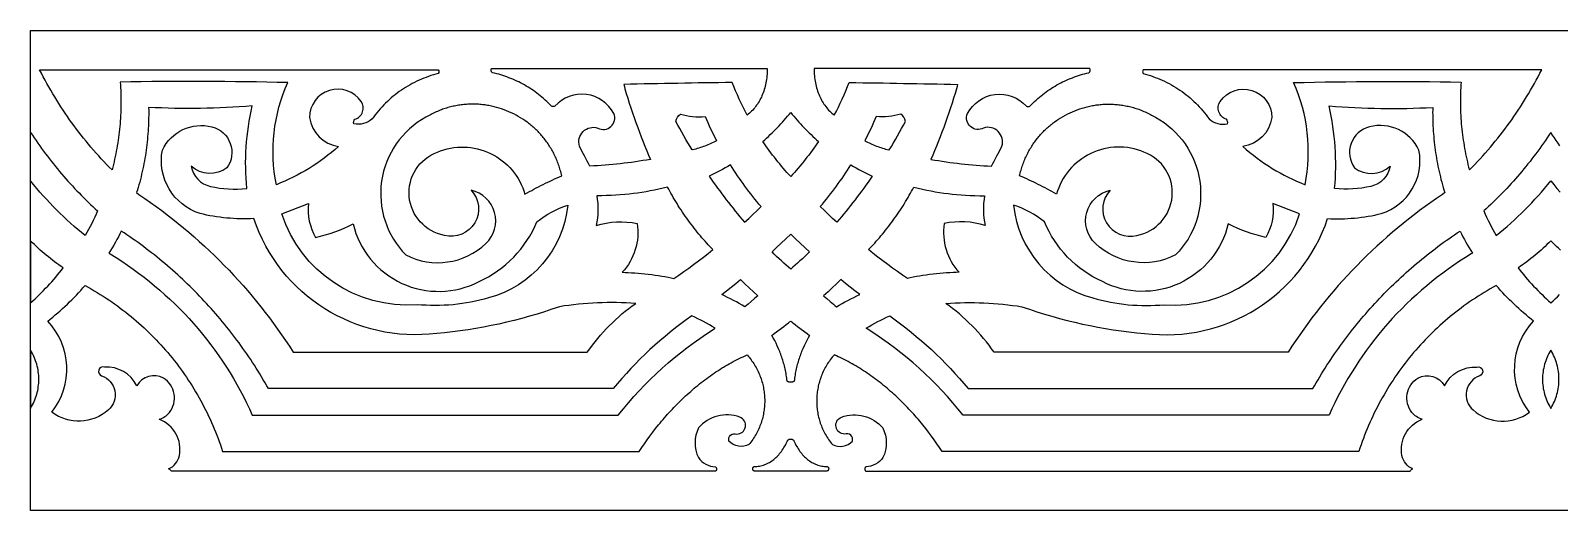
# Model space of a CAD drawing. Extents: x -604 to 604, y -95 to 95.
# Drawn here: x -604 to 3, y -95 to 95 of the extents above; entities that cross this region are included whole.
import ezdxf

# ---------------------------------------------------------------- set-up
doc = ezdxf.new("R2010")
doc.units = 0
doc.layers.get('0').update_dxf_attribs({"linetype": 'CONTINUOUS'})
doc.layers.add('LAYER_1', color=18, linetype='CONTINUOUS')

msp = doc.modelspace()

# ---------------------------------------------------------------- linework, layer by layer
msp.add_lwpolyline([(-603.57, 95.33), (603.55, 95.33), (603.55, -95.33), (-603.57, -95.33)], close=True)
at = {"layer": 'LAYER_1'}
for points in [[(-481.32, 49.26, -0.088053), (-506.01, 34.09, -0.155241), (-501.5, 74.65, 0.01032), (-567.96, 74.88), (-567.89, 73.77), (-567.83, 72.66), (-567.78, 71.55), (-567.74, 70.44), (-567.72, 69.33), (-567.7, 68.22), (-567.7, 67.11), (-567.71, 66.01), (-567.73, 64.9), (-567.76, 63.8), (-567.8, 62.7), (-567.85, 61.59), (-567.92, 60.49), (-567.99, 59.39), (-568.08, 58.3), (-568.18, 57.2), (-568.29, 56.1), (-568.41, 55.01), (-568.54, 53.92), (-568.68, 52.83), (-568.84, 51.74), (-569, 50.66), (-569.18, 49.57), (-569.37, 48.49), (-569.56, 47.41), (-569.77, 46.34), (-569.99, 45.26), (-570.22, 44.19), (-570.47, 43.12), (-570.72, 42.06), (-570.98, 40.99), (-571.26, 39.93), (-572.34, 41.03), (-573.41, 42.13), (-574.47, 43.25), (-575.52, 44.38), (-576.56, 45.52), (-577.59, 46.66), (-578.6, 47.82), (-579.61, 48.99), (-580.6, 50.16), (-581.58, 51.35), (-582.55, 52.55), (-583.5, 53.75), (-584.45, 54.97), (-585.38, 56.19), (-586.3, 57.42), (-587.21, 58.67), (-588.1, 59.92), (-588.98, 61.18), (-589.85, 62.45), (-590.71, 63.73), (-591.56, 65.02), (-592.39, 66.31), (-593.21, 67.62), (-594.02, 68.93), (-594.81, 70.25), (-595.59, 71.58), (-596.36, 72.92), (-597.12, 74.27), (-597.86, 75.62), (-598.59, 76.98), (-599.3, 78.35), (-600.01, 79.73), (-441.72, 79.73, -0.292683), (-441.72, 78.25), (-442.7, 77.99), (-443.67, 77.71), (-444.64, 77.41), (-445.59, 77.08), (-446.54, 76.74), (-447.48, 76.37), (-448.42, 75.99), (-449.34, 75.58), (-450.25, 75.16), (-451.16, 74.71), (-452.05, 74.25), (-452.94, 73.76), (-453.81, 73.26), (-454.67, 72.73), (-455.53, 72.19), (-456.36, 71.63), (-457.19, 71.05), (-458.01, 70.45), (-458.81, 69.83), (-459.6, 69.2), (-460.38, 68.55), (-461.14, 67.88), (-461.89, 67.19), (-462.63, 66.48), (-463.35, 65.76), (-464.05, 65.02), (-464.74, 64.26), (-465.42, 63.49), (-466.07, 62.7), (-466.72, 61.89), (-467.34, 61.07), (-467.95, 60.23, -0.243115), (-475.25, 58.29, -0.267667), (-474.81, 60.09, 0.508314), (-472.34, 67.12, 0.742591), (-492.83, 60.81, 0.333484)], [(-319.11, 61.72), (-319.93, 63.31), (-320.73, 64.9), (-321.5, 66.51), (-322.25, 68.13), (-322.98, 69.76), (-323.68, 71.39), (-324.36, 73.04), (-325.01, 74.7, 0.001633), (-368.07, 73.94), (-367.83, 73.05), (-367.59, 72.15), (-367.07, 70.31), (-366.5, 68.44), (-365.91, 66.54), (-365.28, 64.62), (-364.63, 62.68), (-363.96, 60.74), (-363.26, 58.8), (-362.55, 56.86), (-361.83, 54.94), (-361.11, 53.04), (-360.38, 51.18), (-359.65, 49.34), (-358.93, 47.56), (-358.21, 45.82), (-357.51, 44.14), (-359, 43.88), (-360.49, 43.64), (-361.98, 43.4), (-363.47, 43.18), (-364.97, 42.97), (-366.47, 42.77), (-367.97, 42.58), (-369.47, 42.41), (-370.97, 42.25), (-372.47, 42.1), (-373.97, 41.96), (-375.48, 41.84), (-376.99, 41.73), (-378.49, 41.63), (-380, 41.54), (-381.51, 41.47), (-382.1, 42.49), (-382.65, 43.5), (-383.18, 44.5), (-383.7, 45.49), (-384.68, 47.44), (-385.66, 49.38, -0.607338), (-378.36, 56.61, 0.711749), (-372, 62.33, 0.521776), (-395.39, 65.3, -0.215699), (-396.79, 65.31), (-397.39, 65.93), (-398.01, 66.54), (-398.63, 67.14), (-399.26, 67.72), (-399.9, 68.29), (-400.55, 68.85), (-401.21, 69.4), (-401.88, 69.93), (-402.56, 70.45), (-403.24, 70.95), (-403.94, 71.45), (-404.64, 71.93), (-405.36, 72.39), (-406.08, 72.85), (-406.8, 73.28), (-407.54, 73.71), (-408.28, 74.12), (-409.03, 74.52), (-409.79, 74.9), (-410.55, 75.27), (-411.32, 75.63), (-412.1, 75.97), (-412.88, 76.29), (-413.67, 76.61), (-414.47, 76.9), (-415.27, 77.19), (-416.07, 77.45), (-416.88, 77.71), (-417.7, 77.95), (-418.52, 78.17), (-419.34, 78.38), (-420.17, 78.57), (-420.28, 78.64), (-420.37, 78.72), (-420.46, 78.8), (-420.53, 78.9), (-420.6, 79), (-420.65, 79.1), (-420.7, 79.21), (-420.73, 79.33), (-420.75, 79.44), (-420.76, 79.56), (-420.76, 79.68), (-420.74, 79.8), (-420.72, 79.92), (-420.67, 80.04), (-420.62, 80.16), (-420.55, 80.27), (-311.1, 80.27), (-311.1, 79.52), (-311.13, 78.78), (-311.17, 78.05), (-311.23, 77.33), (-311.31, 76.62), (-311.4, 75.91), (-311.51, 75.22), (-311.63, 74.54), (-311.77, 73.86), (-311.93, 73.2), (-312.1, 72.54), (-312.29, 71.9), (-312.49, 71.27), (-312.71, 70.65), (-312.94, 70.04), (-313.19, 69.44), (-313.45, 68.86), (-313.73, 68.29), (-314.03, 67.73), (-314.33, 67.18), (-314.66, 66.65), (-314.99, 66.13), (-315.34, 65.62), (-315.71, 65.13), (-316.09, 64.65), (-316.48, 64.18), (-316.88, 63.74), (-317.3, 63.3), (-317.73, 62.88), (-318.18, 62.48), (-318.64, 62.09)], [(-284.49, 61.72), (-283.67, 63.31), (-282.87, 64.9), (-282.1, 66.51), (-281.35, 68.13), (-280.62, 69.76), (-279.92, 71.39), (-279.24, 73.04), (-278.58, 74.7, -0.001633), (-235.53, 73.94), (-235.76, 73.05), (-236.01, 72.15), (-236.53, 70.31), (-237.09, 68.44), (-237.69, 66.54), (-238.31, 64.62), (-238.97, 62.68), (-239.64, 60.74), (-240.34, 58.8), (-241.04, 56.86), (-241.76, 54.94), (-242.49, 53.04), (-243.22, 51.18), (-243.95, 49.34), (-244.67, 47.56), (-245.38, 45.82), (-246.09, 44.14), (-244.6, 43.88), (-243.11, 43.64), (-241.62, 43.4), (-240.12, 43.18), (-238.63, 42.97), (-237.13, 42.77), (-235.63, 42.58), (-234.13, 42.41), (-232.63, 42.25), (-231.13, 42.1), (-229.62, 41.96), (-228.12, 41.84), (-226.61, 41.73), (-225.1, 41.63), (-223.59, 41.54), (-222.08, 41.47), (-221.5, 42.49), (-220.94, 43.5), (-220.41, 44.5), (-219.9, 45.49), (-218.91, 47.44), (-217.94, 49.38, 0.607338), (-225.24, 56.61, -0.711749), (-231.6, 62.33, -0.521776), (-208.21, 65.3, 0.215699), (-206.8, 65.31), (-206.2, 65.93), (-205.59, 66.54), (-204.97, 67.14), (-204.34, 67.72), (-203.7, 68.29), (-203.05, 68.85), (-202.39, 69.4), (-201.72, 69.93), (-201.04, 70.45), (-200.35, 70.95), (-199.66, 71.45), (-198.95, 71.93), (-198.24, 72.39), (-197.52, 72.85), (-196.79, 73.28), (-196.06, 73.71), (-195.32, 74.12), (-194.57, 74.52), (-193.81, 74.9), (-193.05, 75.27), (-192.27, 75.63), (-191.5, 75.97), (-190.72, 76.29), (-189.93, 76.61), (-189.13, 76.9), (-188.33, 77.19), (-187.53, 77.45), (-186.72, 77.71), (-185.9, 77.95), (-185.08, 78.17), (-184.26, 78.38), (-183.43, 78.57), (-183.32, 78.64), (-183.23, 78.72), (-183.14, 78.8), (-183.07, 78.9), (-183, 79), (-182.95, 79.1), (-182.9, 79.21), (-182.87, 79.33), (-182.85, 79.44), (-182.84, 79.56), (-182.84, 79.68), (-182.86, 79.8), (-182.88, 79.92), (-182.92, 80.04), (-182.98, 80.16), (-183.04, 80.27), (-292.5, 80.27), (-292.49, 79.52), (-292.47, 78.78), (-292.43, 78.05), (-292.37, 77.33), (-292.29, 76.62), (-292.2, 75.91), (-292.09, 75.22), (-291.97, 74.54), (-291.83, 73.86), (-291.67, 73.2), (-291.5, 72.54), (-291.31, 71.9), (-291.11, 71.27), (-290.89, 70.65), (-290.65, 70.04), (-290.41, 69.44), (-290.14, 68.86), (-289.86, 68.29), (-289.57, 67.73), (-289.26, 67.18), (-288.94, 66.65), (-288.61, 66.13), (-288.26, 65.62), (-287.89, 65.13), (-287.51, 64.65), (-287.12, 64.18), (-286.72, 63.74), (-286.3, 63.3), (-285.86, 62.88), (-285.42, 62.48), (-284.96, 62.09)], [(-122.28, 49.26, 0.088053), (-97.58, 34.09, 0.155241), (-102.09, 74.65, -0.01032), (-35.64, 74.88), (-35.71, 73.77), (-35.77, 72.66), (-35.82, 71.55), (-35.86, 70.44), (-35.88, 69.33), (-35.9, 68.22), (-35.9, 67.11), (-35.89, 66.01), (-35.87, 64.9), (-35.84, 63.8), (-35.8, 62.7), (-35.75, 61.59), (-35.68, 60.49), (-35.6, 59.39), (-35.52, 58.3), (-35.42, 57.2), (-35.31, 56.1), (-35.19, 55.01), (-35.06, 53.92), (-34.91, 52.83), (-34.76, 51.74), (-34.59, 50.66), (-34.42, 49.57), (-34.23, 48.49), (-34.03, 47.41), (-33.82, 46.34), (-33.6, 45.26), (-33.37, 44.19), (-33.13, 43.12), (-32.88, 42.06), (-32.62, 40.99), (-32.34, 39.93), (-31.26, 41.03), (-30.19, 42.13), (-29.12, 43.25), (-28.07, 44.38), (-27.04, 45.52), (-26.01, 46.66), (-24.99, 47.82), (-23.99, 48.99), (-23, 50.16), (-22.02, 51.35), (-21.05, 52.55), (-20.1, 53.75), (-19.15, 54.97), (-18.22, 56.19), (-17.3, 57.42), (-16.39, 58.67), (-15.5, 59.92), (-14.61, 61.18), (-13.74, 62.45), (-12.89, 63.73), (-12.04, 65.02), (-11.21, 66.31), (-10.39, 67.62), (-9.58, 68.93), (-8.79, 70.25), (-8, 71.58), (-7.24, 72.92), (-6.48, 74.27), (-5.74, 75.62), (-5.01, 76.98), (-4.29, 78.35), (-3.59, 79.73), (-161.87, 79.73, 0.292683), (-161.88, 78.25), (-160.9, 77.99), (-159.93, 77.71), (-158.96, 77.41), (-158, 77.08), (-157.05, 76.74), (-156.11, 76.37), (-155.18, 75.99), (-154.26, 75.58), (-153.34, 75.16), (-152.44, 74.71), (-151.54, 74.25), (-150.66, 73.76), (-149.79, 73.26), (-148.92, 72.73), (-148.07, 72.19), (-147.23, 71.63), (-146.4, 71.05), (-145.59, 70.45), (-144.79, 69.83), (-144, 69.2), (-143.22, 68.55), (-142.46, 67.88), (-141.71, 67.19), (-140.97, 66.48), (-140.25, 65.76), (-139.55, 65.02), (-138.86, 64.26), (-138.18, 63.49), (-137.52, 62.7), (-136.88, 61.89), (-136.25, 61.07), (-135.65, 60.23, 0.243115), (-128.35, 58.29, 0.267667), (-128.79, 60.09, -0.508314), (-131.26, 67.12, -0.742591), (-110.77, 60.81, -0.333484)], [(-499.33, -32.45), (-382.55, -32.5, -0.089258), (-363.34, -13.08, 0.056427), (-393.62, -14.38, -0.064466), (-442.31, -25, -0.357331), (-514.98, 20.63, -0.073153), (-536.31, 22.63, -0.380548), (-551.26, 47.82, -0.357766), (-531.6, 57.1, -0.529132), (-525.65, 40.76, -0.362643), (-539.77, 41.46, 0.317108), (-532.16, 33.43, 0.087726), (-517.76, 32.6, -0.079621), (-515.58, 65.37, -0.033662), (-556.73, 64.8), (-556.71, 63.75), (-556.7, 62.71), (-556.7, 61.66), (-556.72, 60.6), (-556.74, 59.55), (-556.77, 58.49), (-556.82, 57.43), (-556.88, 56.37), (-556.94, 55.31), (-557.02, 54.25), (-557.11, 53.18), (-557.21, 52.12), (-557.32, 51.05), (-557.44, 49.99), (-557.57, 48.92), (-557.72, 47.85), (-557.87, 46.79), (-558.03, 45.72), (-558.21, 44.66), (-558.4, 43.59), (-558.59, 42.53), (-558.8, 41.46), (-559.02, 40.4), (-559.25, 39.34), (-559.49, 38.29), (-559.74, 37.23), (-560.01, 36.18), (-560.28, 35.12), (-560.57, 34.08), (-560.86, 33.03), (-561.17, 31.99), (-561.48, 30.95), (-560.56, 30.17, -0.104081)], [(-454.61, 6.17, 0.318095), (-422.82, 10.71, 0.600987), (-428.66, 31.91, -0.753714), (-439.26, 13.95, -0.761246), (-442.07, 47.05, -0.448711), (-407.31, 30.31), (-406.43, 30.83), (-405.53, 31.33), (-404.64, 31.82), (-403.74, 32.31), (-402.84, 32.79), (-401.93, 33.27), (-401.03, 33.73), (-400.11, 34.19), (-399.2, 34.64), (-398.28, 35.09), (-397.36, 35.52), (-396.44, 35.95), (-395.51, 36.37), (-394.58, 36.79), (-393.64, 37.2), (-392.71, 37.6), (-392.83, 38.16), (-392.97, 38.72), (-393.11, 39.27), (-393.26, 39.83), (-393.42, 40.37), (-393.59, 40.91), (-393.76, 41.45), (-393.94, 41.98), (-394.13, 42.51), (-394.32, 43.03), (-394.53, 43.55), (-394.74, 44.06), (-394.96, 44.57), (-395.18, 45.07), (-395.41, 45.57), (-395.65, 46.06), (-395.9, 46.55), (-396.15, 47.03), (-396.41, 47.51), (-396.68, 47.98), (-396.95, 48.45), (-397.23, 48.91), (-397.51, 49.37), (-397.8, 49.82), (-398.1, 50.26), (-398.4, 50.7), (-398.71, 51.14), (-399.03, 51.57), (-399.35, 51.99), (-399.68, 52.41), (-400.01, 52.82), (-400.35, 53.23), (-400.69, 53.63), (-401.04, 54.03), (-401.4, 54.42), (-401.76, 54.8), (-402.12, 55.18), (-402.49, 55.56), (-402.87, 55.92), (-403.25, 56.28), (-403.64, 56.64), (-404.03, 56.99), (-404.42, 57.33), (-404.82, 57.67), (-405.23, 58), (-405.63, 58.33), (-406.05, 58.65), (-406.46, 58.96), (-407.31, 59.57), (-408.18, 60.15), (-409.05, 60.71), (-409.95, 61.24), (-410.86, 61.74), (-411.78, 62.22), (-412.72, 62.67), (-413.66, 63.1), (-414.62, 63.5), (-415.59, 63.87), (-416.57, 64.21), (-417.56, 64.53), (-418.56, 64.82), (-419.57, 65.08), (-420.59, 65.31), (-421.61, 65.51), (-422.12, 65.6), (-422.64, 65.68), (-423.16, 65.76), (-423.68, 65.82), (-424.19, 65.88), (-424.72, 65.94), (-425.24, 65.98), (-425.76, 66.02), (-426.28, 66.05), (-426.81, 66.07), (-427.34, 66.08), (-427.86, 66.09), (-428.39, 66.09), (-428.92, 66.08), (-429.44, 66.06), (-429.97, 66.04), (-430.5, 66.01), (-431.03, 65.97), (-431.56, 65.92), (-432.09, 65.86), (-432.62, 65.8), (-433.15, 65.73), (-433.68, 65.65), (-434.21, 65.56), (-434.74, 65.46), (-435.26, 65.35), (-435.79, 65.24), (-436.32, 65.12), (-436.84, 64.99), (-437.37, 64.85), (-437.89, 64.7), (-438.42, 64.55), (-438.94, 64.39), (-439.46, 64.21), (-439.98, 64.03), (-440.5, 63.84), (-441.02, 63.65), (-441.54, 63.44), (-442.05, 63.22), (-442.57, 63), (-443.08, 62.77), (-443.59, 62.53), (-444.1, 62.28), (-444.6, 62.02), (-445.11, 61.75), (-445.61, 61.47), (-446.11, 61.19), (-446.61, 60.89, 0.497752)], [(-340.93, 47.89), (-341.77, 49.29), (-342.61, 50.69), (-343.43, 52.1), (-344.24, 53.51), (-345.05, 54.93), (-345.84, 56.36), (-346.62, 57.8), (-347.39, 59.24, -0.196721), (-345.59, 62.14, 0.100589), (-335.76, 61.17), (-335.23, 59.95), (-334.69, 58.74), (-334.14, 57.53), (-333.58, 56.33), (-333, 55.13), (-332.42, 53.94), (-331.82, 52.76), (-331.21, 51.58), (-331.77, 51.28), (-332.34, 50.99), (-332.91, 50.71), (-333.49, 50.44), (-334.07, 50.18), (-334.66, 49.93), (-335.25, 49.69), (-335.84, 49.45), (-336.44, 49.23), (-337.04, 49.02), (-337.65, 48.81), (-338.26, 48.62), (-338.88, 48.44), (-339.49, 48.26), (-340.12, 48.1), (-340.74, 47.94)], [(-262.67, 47.89), (-261.82, 49.29), (-260.99, 50.69), (-260.17, 52.1), (-259.35, 53.51), (-258.55, 54.93), (-257.76, 56.36), (-256.98, 57.8), (-256.21, 59.24, 0.196721), (-258.01, 62.14, -0.100589), (-267.84, 61.17), (-268.37, 59.95), (-268.91, 58.74), (-269.46, 57.53), (-270.02, 56.33), (-270.6, 55.13), (-271.18, 53.94), (-271.78, 52.76), (-272.39, 51.58), (-271.83, 51.28), (-271.26, 50.99), (-270.69, 50.71), (-270.11, 50.44), (-269.53, 50.18), (-268.94, 49.93), (-268.35, 49.69), (-267.76, 49.45), (-267.16, 49.23), (-266.55, 49.02), (-265.95, 48.81), (-265.34, 48.62), (-264.72, 48.44), (-264.1, 48.26), (-263.48, 48.1), (-262.86, 47.94)], [(-104.26, -32.45), (-221.04, -32.5, 0.089258), (-240.26, -13.08, -0.056427), (-209.98, -14.38, 0.064466), (-161.28, -25, 0.357331), (-88.62, 20.63, 0.073153), (-67.29, 22.63, 0.380548), (-52.34, 47.82, 0.357766), (-72, 57.1, 0.529132), (-77.95, 40.76, 0.362643), (-63.83, 41.46, -0.317108), (-71.44, 33.43, -0.087726), (-85.84, 32.6, 0.079621), (-88.02, 65.37, 0.033662), (-46.87, 64.8), (-46.89, 63.75), (-46.9, 62.71), (-46.89, 61.66), (-46.88, 60.6), (-46.86, 59.55), (-46.82, 58.49), (-46.78, 57.43), (-46.72, 56.37), (-46.66, 55.31), (-46.58, 54.25), (-46.49, 53.18), (-46.39, 52.12), (-46.28, 51.05), (-46.16, 49.99), (-46.03, 48.92), (-45.88, 47.85), (-45.73, 46.79), (-45.56, 45.72), (-45.39, 44.66), (-45.2, 43.59), (-45, 42.53), (-44.8, 41.46), (-44.58, 40.4), (-44.35, 39.34), (-44.11, 38.29), (-43.85, 37.23), (-43.59, 36.18), (-43.32, 35.12), (-43.03, 34.08), (-42.74, 33.03), (-42.43, 31.99), (-42.11, 30.95), (-43.04, 30.17, 0.104081)], [(-148.98, 6.17, -0.318095), (-180.78, 10.71, -0.600987), (-174.94, 31.91, 0.753714), (-164.34, 13.95, 0.761246), (-161.53, 47.05, 0.448711), (-196.28, 30.31), (-197.17, 30.83), (-198.06, 31.33), (-198.96, 31.82), (-199.86, 32.31), (-200.76, 32.79), (-201.66, 33.27), (-202.57, 33.73), (-203.48, 34.19), (-204.4, 34.64), (-205.32, 35.09), (-206.24, 35.52), (-207.16, 35.95), (-208.09, 36.37), (-209.02, 36.79), (-209.95, 37.2), (-210.89, 37.6), (-210.76, 38.16), (-210.63, 38.72), (-210.49, 39.27), (-210.34, 39.83), (-210.18, 40.37), (-210.01, 40.91), (-209.84, 41.45), (-209.66, 41.98), (-209.47, 42.51), (-209.27, 43.03), (-209.07, 43.55), (-208.86, 44.06), (-208.64, 44.57), (-208.42, 45.07), (-208.18, 45.57), (-207.94, 46.06), (-207.7, 46.55), (-207.45, 47.03), (-207.19, 47.51), (-206.92, 47.98), (-206.65, 48.45), (-206.37, 48.91), (-206.09, 49.37), (-205.79, 49.82), (-205.5, 50.26), (-205.19, 50.7), (-204.88, 51.14), (-204.57, 51.57), (-204.25, 51.99), (-203.92, 52.41), (-203.59, 52.82), (-203.25, 53.23), (-202.9, 53.63), (-202.55, 54.03), (-202.2, 54.42), (-201.84, 54.8), (-201.47, 55.18), (-201.1, 55.56), (-200.73, 55.92), (-200.35, 56.28), (-199.96, 56.64), (-199.57, 56.99), (-199.18, 57.33), (-198.78, 57.67), (-198.37, 58), (-197.96, 58.33), (-197.55, 58.65), (-197.13, 58.96), (-196.29, 59.57), (-195.42, 60.15), (-194.54, 60.71), (-193.65, 61.24), (-192.74, 61.74), (-191.82, 62.22), (-190.88, 62.67), (-189.93, 63.1), (-188.98, 63.5), (-188.01, 63.87), (-187.02, 64.21), (-186.03, 64.53), (-185.03, 64.82), (-184.03, 65.08), (-183.01, 65.31), (-181.99, 65.51), (-181.47, 65.6), (-180.96, 65.68), (-180.44, 65.76), (-179.92, 65.82), (-179.4, 65.88), (-178.88, 65.94), (-178.36, 65.98), (-177.84, 66.02), (-177.31, 66.05), (-176.79, 66.07), (-176.26, 66.08), (-175.74, 66.09), (-175.21, 66.09), (-174.68, 66.08), (-174.15, 66.06), (-173.62, 66.04), (-173.1, 66.01), (-172.57, 65.97), (-172.04, 65.92), (-171.51, 65.86), (-170.98, 65.8), (-170.45, 65.73), (-169.92, 65.65), (-169.39, 65.56), (-168.86, 65.46), (-168.33, 65.35), (-167.81, 65.24), (-167.28, 65.12), (-166.75, 64.99), (-166.23, 64.85), (-165.7, 64.7), (-165.18, 64.55), (-164.66, 64.39), (-164.13, 64.21), (-163.61, 64.03), (-163.09, 63.84), (-162.58, 63.65), (-162.06, 63.44), (-161.54, 63.22), (-161.03, 63), (-160.52, 62.77), (-160.01, 62.53), (-159.5, 62.28), (-158.99, 62.02), (-158.49, 61.75), (-157.99, 61.47), (-157.49, 61.19), (-156.99, 60.89, -0.497752)], [(-368.66, -0.7), (-367.49, -0.75), (-366.28, -0.82), (-365.02, -0.9), (-363.72, -0.99), (-362.39, -1.09), (-361.05, -1.21), (-359.69, -1.35), (-358.33, -1.49), (-356.97, -1.65), (-355.62, -1.83), (-354.28, -2.02), (-352.98, -2.22), (-351.71, -2.43), (-350.47, -2.66), (-349.29, -2.91), (-348.17, -3.16), (-346.19, -1.81), (-344.22, -0.43), (-342.27, 0.97), (-340.32, 2.39), (-338.38, 3.84), (-336.46, 5.3), (-334.55, 6.79), (-332.66, 8.3), (-333.28, 8.93), (-333.9, 9.57), (-334.53, 10.23), (-335.15, 10.91), (-335.77, 11.6), (-336.4, 12.31), (-337.02, 13.02), (-337.64, 13.76), (-338.26, 14.5), (-338.88, 15.25), (-339.49, 16.02), (-340.1, 16.79), (-340.71, 17.57), (-341.31, 18.37), (-341.91, 19.16), (-342.5, 19.97), (-343.08, 20.78), (-343.66, 21.59), (-344.22, 22.41), (-344.78, 23.24), (-345.33, 24.07), (-345.88, 24.89), (-346.41, 25.72), (-346.93, 26.56), (-347.44, 27.39), (-347.94, 28.22), (-348.42, 29.04), (-348.9, 29.87), (-349.36, 30.69), (-349.8, 31.51), (-350.24, 32.33), (-350.65, 33.14), (-352.41, 32.71), (-354.13, 32.32), (-355.84, 31.95), (-357.53, 31.62), (-359.21, 31.31), (-360.89, 31.03), (-362.58, 30.78), (-364.27, 30.55), (-365.97, 30.36), (-367.7, 30.19), (-369.45, 30.04), (-371.23, 29.93), (-373.05, 29.84), (-374.92, 29.77), (-376.84, 29.73), (-378.81, 29.72, -0.103032), (-379.06, 17.83, -0.131805), (-362.73, 18.66, -0.225634)], [(-234.94, -0.7), (-236.1, -0.75), (-237.32, -0.82), (-238.58, -0.9), (-239.88, -0.99), (-241.2, -1.09), (-242.55, -1.21), (-243.91, -1.35), (-245.27, -1.49), (-246.63, -1.65), (-247.98, -1.83), (-249.31, -2.02), (-250.62, -2.22), (-251.89, -2.43), (-253.12, -2.66), (-254.3, -2.91), (-255.43, -3.16), (-257.41, -1.81), (-259.37, -0.43), (-261.33, 0.97), (-263.28, 2.39), (-265.21, 3.84), (-267.14, 5.3), (-269.04, 6.79), (-270.94, 8.3), (-270.32, 8.93), (-269.7, 9.57), (-269.07, 10.23), (-268.45, 10.91), (-267.82, 11.6), (-267.2, 12.31), (-266.58, 13.02), (-265.95, 13.76), (-265.33, 14.5), (-264.72, 15.25), (-264.1, 16.02), (-263.49, 16.79), (-262.89, 17.57), (-262.29, 18.37), (-261.69, 19.16), (-261.1, 19.97), (-260.52, 20.78), (-259.94, 21.59), (-259.37, 22.41), (-258.81, 23.24), (-258.26, 24.07), (-257.72, 24.89), (-257.19, 25.72), (-256.67, 26.56), (-256.16, 27.39), (-255.66, 28.22), (-255.17, 29.04), (-254.7, 29.87), (-254.24, 30.69), (-253.79, 31.51), (-253.36, 32.33), (-252.95, 33.14), (-251.19, 32.71), (-249.46, 32.32), (-247.76, 31.95), (-246.07, 31.62), (-244.38, 31.31), (-242.7, 31.03), (-241.02, 30.78), (-239.33, 30.55), (-237.63, 30.36), (-235.9, 30.19), (-234.15, 30.04), (-232.37, 29.93), (-230.54, 29.84), (-228.68, 29.77), (-226.76, 29.73), (-224.79, 29.72, 0.103032), (-224.54, 17.83, 0.131805), (-240.87, 18.66, 0.225634)], [(-503.88, 22.47), (-493.28, 26.58, 0.157987), (-490.47, 13.16, 0.069811), (-475.55, 18.57, 0.487376), (-425.55, -4.4, 0.191863), (-402.57, 19.39, -0.087587), (-390.28, 25.97, -0.31004), (-421.77, -10.89, -0.09494), (-450.16, -13.58, -0.343459)], [(-99.71, 22.47), (-110.31, 26.58, -0.157987), (-113.13, 13.16, -0.069811), (-128.05, 18.57, -0.487376), (-178.05, -4.4, -0.191863), (-201.03, 19.39, 0.087587), (-213.32, 25.97, 0.31004), (-181.82, -10.89, 0.09494), (-153.44, -13.58, 0.343459)], [(-515.55, -57.45), (-370.23, -57.43, -0.083442), (-332.59, -23.42), (-332.05, -23.08), (-331.83, -22.93), (-332.94, -22.24), (-334.07, -21.58), (-335.21, -20.93), (-336.37, -20.31), (-337.53, -19.72), (-338.71, -19.14), (-339.9, -18.59), (-341.11, -18.07, 0.06817), (-372.25, -46.94), (-509.17, -46.93), (-509.83, -45.76), (-510.5, -44.59), (-511.19, -43.42), (-511.88, -42.26), (-512.58, -41.1), (-513.28, -39.95), (-514, -38.81), (-514.73, -37.67), (-515.46, -36.54), (-516.2, -35.41), (-516.96, -34.29), (-517.72, -33.17), (-518.48, -32.06), (-519.26, -30.96), (-520.05, -29.86), (-520.84, -28.76), (-521.64, -27.68), (-522.45, -26.6), (-523.27, -25.52), (-524.1, -24.45), (-524.93, -23.39), (-525.77, -22.34), (-526.62, -21.29), (-527.48, -20.24), (-528.35, -19.21), (-529.22, -18.18), (-530.1, -17.15), (-530.99, -16.13), (-531.88, -15.12), (-532.79, -14.12), (-533.7, -13.12), (-534.62, -12.13), (-535.54, -11.15), (-536.48, -10.17), (-537.42, -9.2), (-538.37, -8.24), (-539.32, -7.28), (-540.28, -6.34), (-541.25, -5.39), (-542.23, -4.46), (-543.21, -3.53), (-544.2, -2.61), (-545.19, -1.7), (-546.2, -0.8), (-547.21, 0.1), (-548.22, 0.99), (-549.25, 1.87), (-550.28, 2.75), (-551.31, 3.62), (-552.36, 4.48), (-553.4, 5.33), (-554.46, 6.17), (-555.52, 7.01), (-556.59, 7.84), (-557.66, 8.66), (-558.74, 9.47), (-559.83, 10.27), (-560.92, 11.07), (-562.02, 11.86), (-563.12, 12.63), (-564.23, 13.41), (-565.35, 14.17), (-566.47, 14.92), (-567.59, 15.67), (-568.16, 14.55), (-568.73, 13.43), (-569.33, 12.33), (-569.93, 11.22), (-570.55, 10.13), (-571.18, 9.04), (-571.83, 7.96), (-572.49, 6.89), (-572, 6.56, -0.153323)], [(-88.04, -57.45), (-233.36, -57.43, 0.083442), (-271, -23.42), (-271.55, -23.08), (-271.77, -22.93), (-270.65, -22.24), (-269.53, -21.58), (-268.38, -20.93), (-267.23, -20.31), (-266.06, -19.72), (-264.88, -19.14), (-263.69, -18.59), (-262.49, -18.07, -0.06817), (-231.35, -46.94), (-94.43, -46.93), (-93.77, -45.76), (-93.09, -44.59), (-92.41, -43.42), (-91.72, -42.26), (-91.02, -41.1), (-90.31, -39.95), (-89.6, -38.81), (-88.87, -37.67), (-88.14, -36.54), (-87.39, -35.41), (-86.64, -34.29), (-85.88, -33.17), (-85.11, -32.06), (-84.34, -30.96), (-83.55, -29.86), (-82.76, -28.76), (-81.96, -27.68), (-81.15, -26.6), (-80.33, -25.52), (-79.5, -24.45), (-78.67, -23.39), (-77.82, -22.34), (-76.98, -21.29), (-76.12, -20.24), (-75.25, -19.21), (-74.38, -18.18), (-73.5, -17.15), (-72.61, -16.13), (-71.71, -15.12), (-70.81, -14.12), (-69.9, -13.12), (-68.98, -12.13), (-68.05, -11.15), (-67.12, -10.17), (-66.18, -9.2), (-65.23, -8.24), (-64.28, -7.28), (-63.32, -6.34), (-62.35, -5.39), (-61.37, -4.46), (-60.39, -3.53), (-59.4, -2.61), (-58.4, -1.7), (-57.4, -0.8), (-56.39, 0.1), (-55.37, 0.99), (-54.35, 1.87), (-53.32, 2.75), (-52.28, 3.62), (-51.24, 4.48), (-50.19, 5.33), (-49.14, 6.17), (-48.08, 7.01), (-47.01, 7.84), (-45.94, 8.66), (-44.86, 9.47), (-43.77, 10.27), (-42.68, 11.07), (-41.58, 11.86), (-40.48, 12.63), (-39.37, 13.41), (-38.25, 14.17), (-37.13, 14.92), (-36, 15.67), (-35.44, 14.55), (-34.86, 13.43), (-34.27, 12.33), (-33.67, 11.22), (-33.05, 10.13), (-32.41, 9.04), (-31.77, 7.96), (-31.11, 6.89), (-31.6, 6.56, 0.153323)], [(-319.13, -33.53), (-318.72, -34.01), (-318.31, -34.49), (-317.92, -34.97), (-317.54, -35.47), (-317.17, -35.97), (-316.82, -36.48), (-316.48, -36.99), (-316.15, -37.51), (-315.84, -38.04), (-315.53, -38.57), (-315.24, -39.1), (-314.97, -39.65), (-314.7, -40.19), (-314.45, -40.74), (-314.21, -41.3), (-313.99, -41.86), (-313.77, -42.42), (-313.57, -42.99), (-313.39, -43.56), (-313.21, -44.13), (-313.05, -44.71), (-312.9, -45.29), (-312.77, -45.87), (-312.64, -46.45), (-312.53, -47.04), (-312.44, -47.63), (-312.35, -48.22), (-312.28, -48.81), (-312.22, -49.4), (-312.18, -50), (-312.14, -50.59), (-312.12, -51.19), (-312.12, -51.78), (-312.12, -52.38), (-312.14, -52.97), (-312.17, -53.57), (-312.22, -54.16), (-312.28, -54.76), (-312.35, -55.35), (-312.43, -55.94), (-312.53, -56.53), (-312.64, -57.12), (-312.76, -57.7), (-312.9, -58.29), (-313.05, -58.87), (-313.21, -59.45), (-313.38, -60.02), (-313.57, -60.6), (-313.77, -61.17), (-313.99, -61.73), (-314.21, -62.29), (-314.45, -62.85), (-314.71, -63.41), (-314.97, -63.96), (-315.25, -64.5), (-315.55, -65.04), (-315.85, -65.58), (-316.17, -66.11), (-316.5, -66.63), (-316.85, -67.15), (-317.2, -67.66), (-317.58, -68.17), (-317.96, -68.67), (-318.36, -69.16, -0.333728), (-326.32, -67.77, -0.628815), (-323.21, -65, 0.827451), (-321.96, -58.25, 0.313283), (-338.39, -62.57, 0.226861), (-338.45, -74.33, 0.240748), (-331.69, -77.98), (-331.57, -78.07), (-331.47, -78.16), (-331.39, -78.27), (-331.32, -78.38), (-331.27, -78.5), (-331.23, -78.62), (-331.21, -78.74), (-331.2, -78.86), (-331.21, -78.99), (-331.23, -79.11), (-331.26, -79.23), (-331.31, -79.34), (-331.37, -79.45), (-331.44, -79.56), (-331.53, -79.65), (-331.62, -79.73), (-547.77, -79.73, 0.287509), (-548.78, -78.86, 0.244485), (-544.52, -73.55, 0.365897), (-552.53, -59.1, 0.148033), (-548.47, -56.39, 0.443545), (-550.79, -42.77, 0.40543), (-561.43, -45.76, 0.295904), (-574.27, -38.34, 0.950178), (-575.38, -41.88, -0.580854), (-572.72, -55.39, -0.356499), (-595.13, -56.31, 0.369196), (-596.76, -20.09), (-595.76, -19.3), (-594.76, -18.49), (-593.77, -17.67), (-592.8, -16.84), (-591.83, -16), (-590.88, -15.14), (-589.94, -14.28), (-589, -13.4), (-588.08, -12.51), (-587.17, -11.61), (-586.27, -10.7), (-585.39, -9.78), (-584.51, -8.85), (-583.65, -7.9), (-582.79, -6.95), (-581.95, -5.99), (-580.74, -6.66), (-579.53, -7.34), (-578.33, -8.03), (-577.15, -8.74), (-575.97, -9.47), (-574.8, -10.21), (-573.65, -10.96), (-572.5, -11.72), (-571.36, -12.49), (-570.24, -13.28), (-569.12, -14.09), (-568.02, -14.9), (-566.92, -15.73), (-565.84, -16.57), (-564.76, -17.42), (-563.7, -18.28), (-562.65, -19.16), (-561.61, -20.05), (-560.58, -20.95), (-559.56, -21.86), (-558.56, -22.79), (-557.56, -23.72), (-556.58, -24.67), (-555.61, -25.63), (-554.65, -26.6), (-553.7, -27.58), (-552.77, -28.57), (-551.84, -29.57), (-550.93, -30.58), (-550.03, -31.61), (-549.14, -32.64), (-548.27, -33.69), (-547.41, -34.74), (-546.56, -35.81), (-545.72, -36.88), (-544.89, -37.97), (-544.08, -39.06), (-543.28, -40.17), (-542.5, -41.28), (-541.73, -42.41), (-540.97, -43.54), (-540.22, -44.68), (-539.49, -45.83), (-538.77, -47), (-538.06, -48.16), (-537.37, -49.34), (-536.69, -50.53), (-536.03, -51.73), (-535.38, -52.93), (-534.75, -54.14), (-534.12, -55.37), (-533.52, -56.59), (-532.92, -57.83), (-532.34, -59.08), (-531.78, -60.33), (-531.23, -61.59), (-530.7, -62.86), (-530.18, -64.13), (-529.67, -65.42), (-529.18, -66.71), (-528.71, -68), (-528.25, -69.31), (-527.8, -70.62), (-527.37, -71.94), (-361.93, -71.94), (-360.91, -70.37), (-359.86, -68.83), (-358.79, -67.3), (-357.7, -65.78), (-356.58, -64.28), (-355.44, -62.81), (-354.27, -61.35), (-353.68, -60.63), (-353.09, -59.91), (-352.49, -59.2), (-351.88, -58.49), (-351.27, -57.79), (-350.65, -57.1), (-350.03, -56.41), (-349.4, -55.72), (-348.77, -55.05), (-348.13, -54.37), (-347.49, -53.71), (-346.84, -53.05), (-346.18, -52.4), (-345.53, -51.75), (-344.87, -51.11), (-344.2, -50.47), (-343.53, -49.85), (-342.85, -49.23), (-342.17, -48.61), (-341.49, -48.01), (-340.8, -47.41), (-340.1, -46.81), (-339.4, -46.23), (-338.7, -45.65), (-337.99, -45.08), (-337.28, -44.52), (-336.57, -43.96), (-335.85, -43.41), (-335.13, -42.87), (-334.4, -42.34), (-333.67, -41.82), (-332.94, -41.3), (-332.2, -40.8), (-331.46, -40.3), (-330.71, -39.81), (-329.96, -39.33), (-329.21, -38.85), (-328.45, -38.39), (-327.69, -37.93), (-326.93, -37.49), (-326.16, -37.05), (-325.4, -36.62), (-324.62, -36.2), (-323.85, -35.79), (-323.07, -35.39), (-322.29, -35), (-321.5, -34.62), (-320.72, -34.25), (-319.93, -33.88)], [(-284.46, -33.53), (-284.88, -34.01), (-285.29, -34.49), (-285.68, -34.97), (-286.06, -35.47), (-286.42, -35.97), (-286.78, -36.48), (-287.12, -36.99), (-287.45, -37.51), (-287.76, -38.04), (-288.06, -38.57), (-288.35, -39.1), (-288.63, -39.65), (-288.89, -40.19), (-289.15, -40.74), (-289.38, -41.3), (-289.61, -41.86), (-289.82, -42.42), (-290.02, -42.99), (-290.21, -43.56), (-290.38, -44.13), (-290.55, -44.71), (-290.7, -45.29), (-290.83, -45.87), (-290.95, -46.45), (-291.06, -47.04), (-291.16, -47.63), (-291.25, -48.22), (-291.32, -48.81), (-291.38, -49.4), (-291.42, -50), (-291.45, -50.59), (-291.47, -51.19), (-291.48, -51.78), (-291.47, -52.38), (-291.46, -52.97), (-291.42, -53.57), (-291.38, -54.16), (-291.32, -54.76), (-291.25, -55.35), (-291.17, -55.94), (-291.07, -56.53), (-290.96, -57.12), (-290.84, -57.7), (-290.7, -58.29), (-290.55, -58.87), (-290.39, -59.45), (-290.21, -60.02), (-290.03, -60.6), (-289.83, -61.17), (-289.61, -61.73), (-289.38, -62.29), (-289.14, -62.85), (-288.89, -63.41), (-288.62, -63.96), (-288.34, -64.5), (-288.05, -65.04), (-287.75, -65.58), (-287.43, -66.11), (-287.1, -66.63), (-286.75, -67.15), (-286.39, -67.66), (-286.02, -68.17), (-285.64, -68.67), (-285.24, -69.16, 0.333728), (-277.28, -67.77, 0.628815), (-280.38, -65, -0.827451), (-281.63, -58.25, -0.313283), (-265.21, -62.57, -0.226861), (-265.15, -74.33, -0.240748), (-271.91, -77.98), (-272.02, -78.07), (-272.12, -78.16), (-272.21, -78.27), (-272.28, -78.38), (-272.33, -78.5), (-272.37, -78.62), (-272.39, -78.74), (-272.4, -78.86), (-272.39, -78.99), (-272.37, -79.11), (-272.34, -79.23), (-272.29, -79.34), (-272.23, -79.45), (-272.16, -79.56), (-272.07, -79.65), (-271.97, -79.73), (-55.83, -79.73, -0.287509), (-54.82, -78.86, -0.244485), (-59.08, -73.55, -0.365897), (-51.07, -59.1, -0.148033), (-55.13, -56.39, -0.443545), (-52.8, -42.77, -0.40543), (-42.17, -45.76, -0.295904), (-29.32, -38.34, -0.950178), (-28.22, -41.88, 0.580854), (-30.87, -55.39, 0.356499), (-8.47, -56.31, -0.369196), (-6.83, -20.09), (-7.84, -19.3), (-8.84, -18.49), (-9.82, -17.67), (-10.8, -16.84), (-11.76, -16), (-12.72, -15.14), (-13.66, -14.28), (-14.59, -13.4), (-15.51, -12.51), (-16.42, -11.61), (-17.32, -10.7), (-18.21, -9.78), (-19.09, -8.85), (-19.95, -7.9), (-20.8, -6.95), (-21.65, -5.99), (-22.86, -6.66), (-24.07, -7.34), (-25.26, -8.03), (-26.45, -8.74), (-27.63, -9.47), (-28.8, -10.21), (-29.95, -10.96), (-31.1, -11.72), (-32.24, -12.49), (-33.36, -13.28), (-34.48, -14.09), (-35.58, -14.9), (-36.68, -15.73), (-37.76, -16.57), (-38.83, -17.42), (-39.9, -18.28), (-40.95, -19.16), (-41.99, -20.05), (-43.02, -20.95), (-44.03, -21.86), (-45.04, -22.79), (-46.03, -23.72), (-47.02, -24.67), (-47.99, -25.63), (-48.95, -26.6), (-49.9, -27.58), (-50.83, -28.57), (-51.76, -29.57), (-52.67, -30.58), (-53.57, -31.61), (-54.45, -32.64), (-55.33, -33.69), (-56.19, -34.74), (-57.04, -35.81), (-57.88, -36.88), (-58.7, -37.97), (-59.51, -39.06), (-60.31, -40.17), (-61.1, -41.28), (-61.87, -42.41), (-62.63, -43.54), (-63.38, -44.68), (-64.11, -45.83), (-64.83, -47), (-65.53, -48.16), (-66.22, -49.34), (-66.9, -50.53), (-67.57, -51.73), (-68.22, -52.93), (-68.85, -54.14), (-69.47, -55.37), (-70.08, -56.59), (-70.67, -57.83), (-71.25, -59.08), (-71.82, -60.33), (-72.37, -61.59), (-72.9, -62.86), (-73.42, -64.13), (-73.93, -65.42), (-74.42, -66.71), (-74.89, -68), (-75.35, -69.31), (-75.8, -70.62), (-76.23, -71.94), (-241.67, -71.94), (-242.69, -70.37), (-243.73, -68.83), (-244.81, -67.3), (-245.9, -65.78), (-247.02, -64.28), (-248.16, -62.81), (-249.32, -61.35), (-249.92, -60.63), (-250.51, -59.91), (-251.11, -59.2), (-251.72, -58.49), (-252.33, -57.79), (-252.95, -57.1), (-253.57, -56.41), (-254.2, -55.72), (-254.83, -55.05), (-255.47, -54.37), (-256.11, -53.71), (-256.76, -53.05), (-257.41, -52.4), (-258.07, -51.75), (-258.73, -51.11), (-259.4, -50.47), (-260.07, -49.85), (-260.75, -49.23), (-261.43, -48.61), (-262.11, -48.01), (-262.8, -47.41), (-263.5, -46.81), (-264.19, -46.23), (-264.9, -45.65), (-265.6, -45.08), (-266.31, -44.52), (-267.03, -43.96), (-267.75, -43.41), (-268.47, -42.87), (-269.2, -42.34), (-269.93, -41.82), (-270.66, -41.3), (-271.4, -40.8), (-272.14, -40.3), (-272.89, -39.81), (-273.64, -39.33), (-274.39, -38.85), (-275.14, -38.39), (-275.9, -37.93), (-276.67, -37.49), (-277.43, -37.05), (-278.2, -36.62), (-278.97, -36.2), (-279.75, -35.79), (-280.53, -35.39), (-281.31, -35), (-282.09, -34.62), (-282.88, -34.25), (-283.67, -33.88)]]:
    msp.add_lwpolyline(points, format="xyb", close=True, dxfattribs=at)
for points in [[(-301.8, 37.28), (-302.54, 38.1), (-303.27, 38.93), (-304.01, 39.77), (-304.73, 40.61), (-305.46, 41.47), (-306.17, 42.34), (-306.88, 43.21), (-307.58, 44.09), (-308.27, 44.98), (-308.96, 45.87), (-309.63, 46.76), (-310.3, 47.66), (-310.95, 48.57), (-311.6, 49.47), (-312.23, 50.38), (-312.85, 51.29), (-312.1, 51.95), (-311.36, 52.61), (-310.63, 53.29), (-309.9, 53.97), (-309.19, 54.66), (-308.48, 55.36), (-307.77, 56.07), (-307.08, 56.79), (-306.39, 57.51), (-305.71, 58.25), (-305.04, 58.99), (-304.38, 59.74), (-303.72, 60.5), (-303.07, 61.26), (-302.43, 62.04), (-301.8, 62.82), (-301.17, 62.04), (-300.53, 61.26), (-299.88, 60.5), (-299.22, 59.74), (-298.56, 58.99), (-297.89, 58.25), (-297.21, 57.51), (-296.52, 56.79), (-295.82, 56.07), (-295.12, 55.36), (-294.41, 54.66), (-293.69, 53.97), (-292.97, 53.29), (-292.24, 52.61), (-291.5, 51.95), (-290.75, 51.29), (-291.37, 50.38), (-292, 49.47), (-292.65, 48.57), (-293.3, 47.66), (-293.96, 46.76), (-294.64, 45.87), (-295.32, 44.98), (-296.02, 44.09), (-296.72, 43.21), (-297.43, 42.34), (-298.14, 41.47), (-298.86, 40.61), (-299.59, 39.77), (-300.32, 38.93), (-301.06, 38.1)], [(-603.6, 54.81), (-602.89, 53.74), (-602.17, 52.67), (-601.44, 51.61), (-600.71, 50.56), (-599.97, 49.51), (-599.22, 48.46), (-598.46, 47.43), (-597.69, 46.4), (-596.92, 45.37), (-596.13, 44.35), (-595.34, 43.34), (-594.55, 42.34), (-593.74, 41.34), (-592.93, 40.35), (-592.1, 39.36), (-591.28, 38.38), (-590.44, 37.41), (-589.59, 36.44), (-588.74, 35.48), (-587.88, 34.53), (-587.01, 33.58), (-586.14, 32.64), (-585.26, 31.71), (-584.37, 30.79), (-583.47, 29.87), (-582.57, 28.96), (-581.66, 28.05), (-580.74, 27.15), (-579.81, 26.26), (-578.88, 25.38), (-577.94, 24.51), (-576.99, 23.64), (-577.55, 22.39), (-578.13, 21.15), (-578.73, 19.92), (-579.33, 18.69), (-579.96, 17.47), (-580.59, 16.26), (-581.24, 15.04), (-581.9, 13.84), (-583.38, 15.05), (-584.86, 16.28), (-586.31, 17.54), (-587.75, 18.81), (-589.17, 20.11), (-590.57, 21.42), (-591.96, 22.76), (-593.33, 24.11), (-594.68, 25.49), (-596.01, 26.88), (-597.32, 28.29), (-598.61, 29.72), (-599.89, 31.17), (-601.14, 32.64), (-602.38, 34.12), (-603.6, 35.62)], [(-325.7, 41.96), (-326.74, 41.36), (-327.78, 40.76), (-328.82, 40.18), (-329.88, 39.62), (-330.95, 39.07), (-332.02, 38.53), (-333.1, 38.01), (-334.19, 37.5), (-333.36, 36.31), (-332.53, 35.12), (-331.69, 33.95), (-330.84, 32.77), (-329.99, 31.61), (-329.13, 30.44), (-328.26, 29.29), (-327.38, 28.14), (-326.49, 26.99), (-325.6, 25.86), (-324.7, 24.72), (-323.79, 23.6), (-322.87, 22.47), (-321.95, 21.36), (-321.02, 20.25), (-320.08, 19.15), (-318.43, 20.69), (-316.79, 22.25), (-315.17, 23.82), (-313.56, 25.41), (-314.39, 26.39), (-315.21, 27.38), (-316.03, 28.38), (-316.83, 29.39), (-317.62, 30.4), (-318.4, 31.41), (-319.18, 32.44), (-319.94, 33.47), (-320.7, 34.51), (-321.44, 35.56), (-322.17, 36.61), (-322.9, 37.67), (-323.62, 38.73), (-324.32, 39.8), (-325.02, 40.88)], [(-277.89, 41.96), (-276.86, 41.36), (-275.82, 40.76), (-274.77, 40.18), (-273.72, 39.62), (-272.65, 39.07), (-271.58, 38.53), (-270.5, 38.01), (-269.41, 37.5), (-270.23, 36.31), (-271.07, 35.12), (-271.91, 33.95), (-272.75, 32.77), (-273.61, 31.61), (-274.47, 30.44), (-275.34, 29.29), (-276.22, 28.14), (-277.11, 26.99), (-278, 25.86), (-278.9, 24.72), (-279.81, 23.6), (-280.73, 22.47), (-281.65, 21.36), (-282.58, 20.25), (-283.52, 19.15), (-285.17, 20.69), (-286.81, 22.25), (-288.43, 23.82), (-290.03, 25.41), (-289.2, 26.39), (-288.38, 27.38), (-287.57, 28.38), (-286.77, 29.39), (-285.98, 30.4), (-285.19, 31.41), (-284.42, 32.44), (-283.66, 33.47), (-282.9, 34.51), (-282.16, 35.56), (-281.42, 36.61), (-280.7, 37.67), (-279.98, 38.73), (-279.28, 39.8), (-278.58, 40.88)], [(-301.8, 0.53), (-302.67, 1.28), (-303.58, 2.08), (-304.52, 2.91), (-305.47, 3.78), (-306.43, 4.66), (-307.38, 5.55), (-308.31, 6.45), (-309.21, 7.35), (-307.38, 9.08), (-305.55, 10.84), (-303.69, 12.61), (-301.8, 14.4), (-299.9, 12.61), (-298.05, 10.84), (-296.22, 9.08), (-294.39, 7.35), (-295.29, 6.45), (-296.22, 5.55), (-297.17, 4.66), (-298.13, 3.78), (-299.08, 2.91), (-300.02, 2.08), (-300.93, 1.28)], [(-603.59, -12.83), (-602.71, -12.04), (-601.84, -11.23), (-600.97, -10.41), (-600.12, -9.59), (-599.27, -8.75), (-598.44, -7.91), (-597.61, -7.06), (-596.79, -6.2), (-595.99, -5.33), (-595.19, -4.45), (-594.4, -3.56), (-593.62, -2.66), (-592.85, -1.75), (-592.1, -0.84), (-591.35, 0.08), (-590.61, 1.02), (-591.48, 1.61), (-592.34, 2.22), (-593.2, 2.84), (-594.05, 3.46), (-594.89, 4.1), (-595.72, 4.75), (-596.54, 5.4), (-597.36, 6.07), (-598.16, 6.75), (-598.96, 7.43), (-599.75, 8.13), (-600.54, 8.84), (-601.31, 9.55), (-602.08, 10.27), (-602.83, 11.01), (-603.58, 11.75)], [(-329.2, -9.57), (-327.3, -8.11), (-325.42, -6.64), (-323.54, -5.14), (-321.68, -3.63), (-320.01, -5.28), (-318.32, -6.92), (-316.62, -8.53), (-314.89, -10.12), (-316.18, -11.19), (-317.47, -12.26), (-318.74, -13.34), (-319.37, -13.88), (-319.99, -14.42), (-321.08, -13.77), (-322.2, -13.14), (-323.33, -12.51), (-324.48, -11.89), (-325.64, -11.29), (-326.82, -10.7), (-328.01, -10.13)], [(-274.39, -9.57), (-276.29, -8.11), (-278.18, -6.64), (-280.05, -5.14), (-281.91, -3.63), (-283.58, -5.28), (-285.27, -6.92), (-286.98, -8.53), (-288.71, -10.12), (-287.42, -11.19), (-286.13, -12.26), (-284.85, -13.34), (-284.23, -13.88), (-283.61, -14.42), (-282.51, -13.77), (-281.4, -13.14), (-280.27, -12.51), (-279.12, -11.89), (-277.95, -11.29), (-276.78, -10.7), (-275.59, -10.13)], [(-301.8, -44.42), (-302.05, -44.39), (-302.27, -44.35), (-302.48, -44.31), (-302.67, -44.25), (-302.83, -44.19), (-302.98, -44.13), (-303.1, -44.05), (-303.2, -43.98), (-303.27, -43.36), (-303.34, -42.75), (-303.43, -42.14), (-303.53, -41.53), (-303.63, -40.92), (-303.74, -40.31), (-303.87, -39.71), (-304, -39.11), (-304.13, -38.52), (-304.28, -37.92), (-304.44, -37.33), (-304.6, -36.75), (-304.77, -36.16), (-304.94, -35.58), (-305.13, -35), (-305.32, -34.43), (-305.52, -33.86), (-305.73, -33.29), (-305.94, -32.73), (-306.16, -32.17), (-306.62, -31.06), (-307.11, -29.96), (-307.62, -28.89), (-308.15, -27.83), (-308.7, -26.79), (-309.28, -25.77), (-308.38, -25.07), (-307.44, -24.36), (-305.5, -22.93), (-304.53, -22.21), (-303.58, -21.5), (-302.66, -20.79), (-302.22, -20.43), (-301.8, -20.08), (-301.37, -20.43), (-300.93, -20.79), (-300.02, -21.5), (-299.07, -22.21), (-298.1, -22.93), (-296.15, -24.36), (-295.22, -25.07), (-294.32, -25.77), (-294.89, -26.79), (-295.45, -27.83), (-295.98, -28.89), (-296.49, -29.96), (-296.98, -31.06), (-297.21, -31.61), (-297.44, -32.17), (-297.66, -32.73), (-297.87, -33.29), (-298.08, -33.86), (-298.28, -34.43), (-298.47, -35), (-298.65, -35.58), (-298.83, -36.16), (-299, -36.75), (-299.16, -37.33), (-299.32, -37.92), (-299.46, -38.52), (-299.6, -39.11), (-299.73, -39.71), (-299.85, -40.31), (-299.97, -40.92), (-300.07, -41.53), (-300.17, -42.14), (-300.25, -42.75), (-300.33, -43.36), (-300.4, -43.98), (-300.5, -44.05), (-300.62, -44.13), (-300.76, -44.19), (-300.93, -44.25), (-301.12, -44.31), (-301.33, -44.35), (-301.55, -44.39)], [(-603.59, -54.76), (-603.2, -54.09), (-602.82, -53.41), (-602.48, -52.72), (-602.16, -52.02), (-601.86, -51.32), (-601.59, -50.61), (-601.35, -49.89), (-601.13, -49.16), (-600.94, -48.43), (-600.77, -47.69), (-600.63, -46.95), (-600.52, -46.21), (-600.43, -45.46), (-600.37, -44.71), (-600.33, -43.97), (-600.31, -43.22), (-600.33, -42.47), (-600.37, -41.72), (-600.43, -40.97), (-600.52, -40.22), (-600.63, -39.48), (-600.77, -38.74), (-600.94, -38), (-601.13, -37.27), (-601.35, -36.55), (-601.59, -35.83), (-601.86, -35.12), (-602.16, -34.41), (-602.47, -33.72), (-602.82, -33.03), (-603.19, -32.35), (-603.59, -31.68)], [(-0.01, -54.76), (0.38, -54.09), (0.75, -53.41), (1.1, -52.72), (1.42, -52.02), (1.71, -51.32), (1.98, -50.61), (2.23, -49.89), (2.44, -49.16), (2.64, -48.43), (2.8, -47.69), (2.94, -46.95), (3.06, -46.21), (3.15, -45.46), (3.21, -44.72), (3.25, -43.97), (3.26, -43.22), (3.25, -42.47), (3.21, -41.72), (3.15, -40.97), (3.06, -40.22), (2.94, -39.48), (2.8, -38.74), (2.64, -38), (2.45, -37.27), (2.23, -36.55), (1.99, -35.83), (1.72, -35.12), (1.42, -34.41), (1.11, -33.72), (0.76, -33.03), (0.39, -32.35), (-0.01, -31.68), (-0.41, -32.35), (-0.78, -33.03), (-1.12, -33.72), (-1.44, -34.41), (-1.74, -35.12), (-2, -35.83), (-2.25, -36.55), (-2.47, -37.27), (-2.66, -38), (-2.82, -38.74), (-2.96, -39.48), (-3.08, -40.22), (-3.17, -40.97), (-3.23, -41.72), (-3.27, -42.47), (-3.28, -43.22), (-3.27, -43.97), (-3.23, -44.71), (-3.17, -45.46), (-3.08, -46.21), (-2.96, -46.95), (-2.82, -47.69), (-2.66, -48.43), (-2.46, -49.16), (-2.25, -49.89), (-2, -50.61), (-1.73, -51.32), (-1.44, -52.02), (-1.12, -52.72), (-0.77, -53.41), (-0.4, -54.09)], [(-301.8, -79.73), (-315.87, -79.72), (-315.97, -79.72), (-316.07, -79.72), (-316.16, -79.7), (-316.24, -79.68), (-316.32, -79.65), (-316.4, -79.62), (-316.53, -79.53), (-316.65, -79.42), (-316.74, -79.29), (-316.81, -79.15), (-316.86, -79), (-316.89, -78.85), (-316.89, -78.69), (-316.87, -78.53), (-316.82, -78.38), (-316.75, -78.24), (-316.71, -78.18), (-316.66, -78.12), (-316.6, -78.06), (-316.53, -78.01), (-316.46, -77.96), (-316.38, -77.92), (-315.81, -77.89), (-315.24, -77.84), (-314.69, -77.77), (-314.15, -77.68), (-313.61, -77.56), (-313.09, -77.43), (-312.58, -77.28), (-312.09, -77.11), (-311.6, -76.91), (-311.12, -76.7), (-310.66, -76.47), (-310.2, -76.22), (-309.75, -75.96), (-309.32, -75.67), (-308.89, -75.37), (-308.47, -75.04), (-308.07, -74.7), (-307.67, -74.35), (-307.28, -73.97), (-306.91, -73.58), (-306.54, -73.17), (-306.18, -72.75), (-305.83, -72.3), (-305.48, -71.85), (-305.15, -71.37), (-304.83, -70.88), (-304.51, -70.38), (-304.2, -69.86), (-303.9, -69.33), (-303.61, -68.78), (-303.33, -68.22), (-303.05, -67.64), (-303, -67.55), (-302.95, -67.47), (-302.89, -67.39), (-302.83, -67.33), (-302.76, -67.27), (-302.69, -67.22), (-302.53, -67.13), (-302.36, -67.07), (-302.18, -67.04), (-301.99, -67.02), (-301.8, -67.02), (-301.61, -67.02), (-301.42, -67.04), (-301.24, -67.07), (-301.07, -67.13), (-300.99, -67.17), (-300.91, -67.22), (-300.84, -67.27), (-300.77, -67.33), (-300.7, -67.39), (-300.65, -67.47), (-300.59, -67.55), (-300.55, -67.64), (-300.27, -68.22), (-299.99, -68.78), (-299.7, -69.33), (-299.4, -69.86), (-299.09, -70.38), (-298.77, -70.88), (-298.45, -71.37), (-298.11, -71.85), (-297.77, -72.3), (-297.42, -72.75), (-297.06, -73.17), (-296.69, -73.58), (-296.31, -73.97), (-295.93, -74.35), (-295.53, -74.7), (-295.12, -75.04), (-294.71, -75.37), (-294.28, -75.67), (-293.84, -75.96), (-293.4, -76.22), (-292.94, -76.47), (-292.48, -76.7), (-292, -76.91), (-291.51, -77.11), (-291.01, -77.28), (-290.5, -77.43), (-289.98, -77.56), (-289.45, -77.68), (-288.91, -77.77), (-288.36, -77.84), (-287.79, -77.89), (-287.22, -77.92), (-287.14, -77.96), (-287.06, -78.01), (-287, -78.06), (-286.94, -78.12), (-286.84, -78.24), (-286.77, -78.38), (-286.73, -78.53), (-286.71, -78.69), (-286.71, -78.85), (-286.73, -79), (-286.78, -79.15), (-286.86, -79.29), (-286.95, -79.42), (-287.06, -79.53), (-287.13, -79.57), (-287.2, -79.62), (-287.28, -79.65), (-287.36, -79.68), (-287.44, -79.7), (-287.53, -79.72), (-287.63, -79.72), (-287.73, -79.72)]]:
    msp.add_lwpolyline(points, close=True, dxfattribs=at)
for points in [[(3.63, 49.51), (2.89, 50.56), (2.15, 51.61), (1.43, 52.67), (0.71, 53.74), (0, 54.81), (-0.71, 53.74), (-1.43, 52.67), (-2.15, 51.61), (-2.89, 50.56), (-3.63, 49.51), (-4.38, 48.46), (-5.14, 47.43), (-5.91, 46.4), (-6.68, 45.37), (-7.46, 44.35), (-8.25, 43.34), (-9.05, 42.34), (-9.86, 41.34), (-10.67, 40.35), (-11.49, 39.36), (-12.32, 38.38), (-13.16, 37.41), (-14, 36.44), (-14.86, 35.48), (-15.72, 34.53), (-16.58, 33.58), (-17.46, 32.64), (-18.34, 31.71), (-19.23, 30.79), (-20.13, 29.87), (-21.03, 28.96), (-21.94, 28.05), (-22.86, 27.15), (-23.79, 26.26), (-24.72, 25.38), (-25.66, 24.51), (-26.61, 23.64), (-26.04, 22.39), (-25.47, 21.15), (-24.87, 19.92), (-24.26, 18.69), (-23.64, 17.47), (-23.01, 16.26), (-22.36, 15.04), (-21.7, 13.84), (-20.21, 15.05), (-18.74, 16.28), (-17.29, 17.54), (-15.85, 18.81), (-14.43, 20.11), (-13.03, 21.42), (-11.64, 22.76), (-10.27, 24.11), (-8.92, 25.49), (-7.59, 26.88), (-6.28, 28.29), (-4.98, 29.72), (-3.71, 31.17), (-2.45, 32.64), (-1.22, 34.12), (0, 35.62), (1.21, 34.12), (2.45, 32.63), (3.7, 31.17)], [(3.83, 8.13), (3.05, 8.83), (2.28, 9.55), (1.51, 10.27), (0.75, 11.01), (0, 11.75), (-0.76, 11.01), (-1.52, 10.27), (-2.29, 9.55), (-3.06, 8.84), (-3.84, 8.13), (-4.63, 7.43), (-5.43, 6.75), (-6.24, 6.07), (-7.06, 5.4), (-7.88, 4.75), (-8.71, 4.1), (-9.55, 3.46), (-10.4, 2.84), (-11.25, 2.22), (-12.12, 1.61), (-12.99, 1.02), (-12.25, 0.08), (-11.5, -0.84), (-10.74, -1.75), (-9.98, -2.66), (-9.2, -3.56), (-8.41, -4.45), (-7.61, -5.33), (-6.8, -6.2), (-5.99, -7.06), (-5.16, -7.91), (-4.32, -8.75), (-3.48, -9.59), (-2.63, -10.41), (-1.76, -11.23), (-0.89, -12.04), (-0.01, -12.83), (0.88, -12.04), (1.75, -11.23), (2.61, -10.41), (3.47, -9.59)]]:
    msp.add_lwpolyline(points, dxfattribs=at)

doc.saveas('drawing.dxf')
